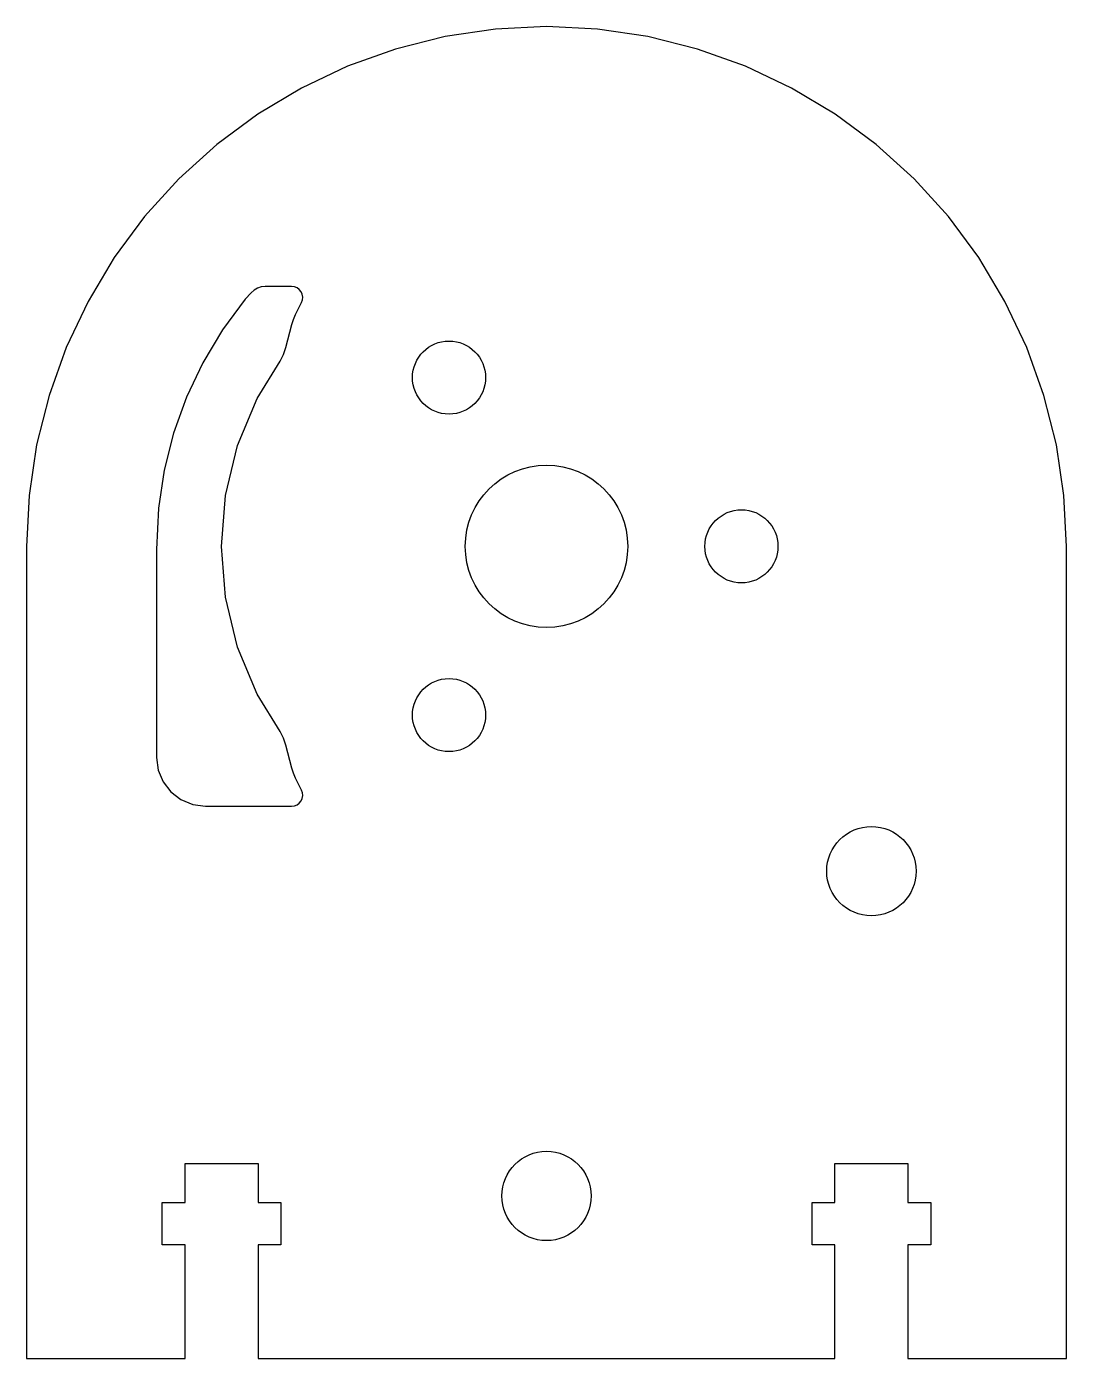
# Model space of a CAD drawing. Header units: millimetres. Extents: x 0 to 64, y 0 to 82.
import ezdxf

# ---------------------------------------------------------------- set-up
doc = ezdxf.new("R2010")
doc.units = ezdxf.units.MM
doc.layers.add('CUT', color=7, linetype='Continuous')

msp = doc.modelspace()

# ---------------------------------------------------------------- linework, layer by layer
at = {"layer": 'CUT'}
for points in [[(0, 0), (9.75, 0), (9.75, 7), (8.35, 7), (8.35, 9.6), (9.75, 9.6), (9.75, 12), (14.25, 12), (14.25, 9.6), (15.65, 9.6), (15.65, 7), (14.25, 7), (14.25, 0), (49.75, 0), (49.75, 7), (48.35, 7), (48.35, 9.6), (49.75, 9.6), (49.75, 12), (54.25, 12), (54.25, 9.6), (55.65, 9.6), (55.65, 7), (54.25, 7), (54.25, 0), (64, 0), (64, 50), (63.846, 53.137), (63.385, 56.243), (62.622, 59.289), (61.564, 62.246), (60.221, 65.085), (58.607, 67.778), (56.736, 70.301), (54.627, 72.627), (52.301, 74.736), (49.778, 76.607), (47.085, 78.221), (44.246, 79.564), (41.289, 80.622), (38.243, 81.385), (35.137, 81.846), (32, 82), (28.863, 81.846), (25.757, 81.385), (22.711, 80.622), (19.754, 79.564), (16.915, 78.221), (14.222, 76.607), (11.699, 74.736), (9.373, 72.627), (7.264, 70.301), (5.393, 67.778), (3.779, 65.085), (2.436, 62.246), (1.378, 59.289), (0.615, 56.243), (0.154, 53.137), (0, 50)], [(8, 49.804), (8, 37), (8.102, 36.224), (8.402, 35.5), (8.879, 34.879), (9.5, 34.402), (10.224, 34.102), (11, 34), (16.313, 34), (16.484, 34.022), (16.645, 34.087), (16.784, 34.19), (16.893, 34.324), (16.964, 34.482), (16.993, 34.653), (16.978, 34.825), (16.92, 34.988), (16.55, 35.72), (16.417, 36.023), (16.318, 36.339), (15.959, 37.762), (15.814, 38.194), (15.605, 38.6), (14.195, 40.89), (12.986, 43.798), (12.248, 46.86), (12, 50), (12.248, 53.14), (12.986, 56.202), (14.195, 59.11), (15.605, 61.4), (15.814, 61.806), (15.959, 62.238), (16.318, 63.661), (16.417, 63.977), (16.55, 64.28), (16.92, 65.012), (16.978, 65.175), (16.993, 65.347), (16.964, 65.518), (16.893, 65.676), (16.784, 65.81), (16.645, 65.913), (16.484, 65.978), (16.313, 66), (14.679, 66), (14.438, 65.975), (14.207, 65.9), (13.997, 65.779), (13.816, 65.617), (13.455, 65.219), (12.053, 63.328), (10.842, 61.309), (9.836, 59.181), (9.043, 56.964), (8.471, 54.68), (8.125, 52.351)]]:
    msp.add_lwpolyline(points, close=True, dxfattribs=at)
for centre, radius in [((26, 60.392), 2.25), ((32, 50), 5), ((44, 50), 2.25), ((26, 39.608), 2.25), ((52, 30), 2.75), ((32, 10), 2.75)]:
    msp.add_circle(centre, radius, dxfattribs=at)

doc.saveas('drawing.dxf')
